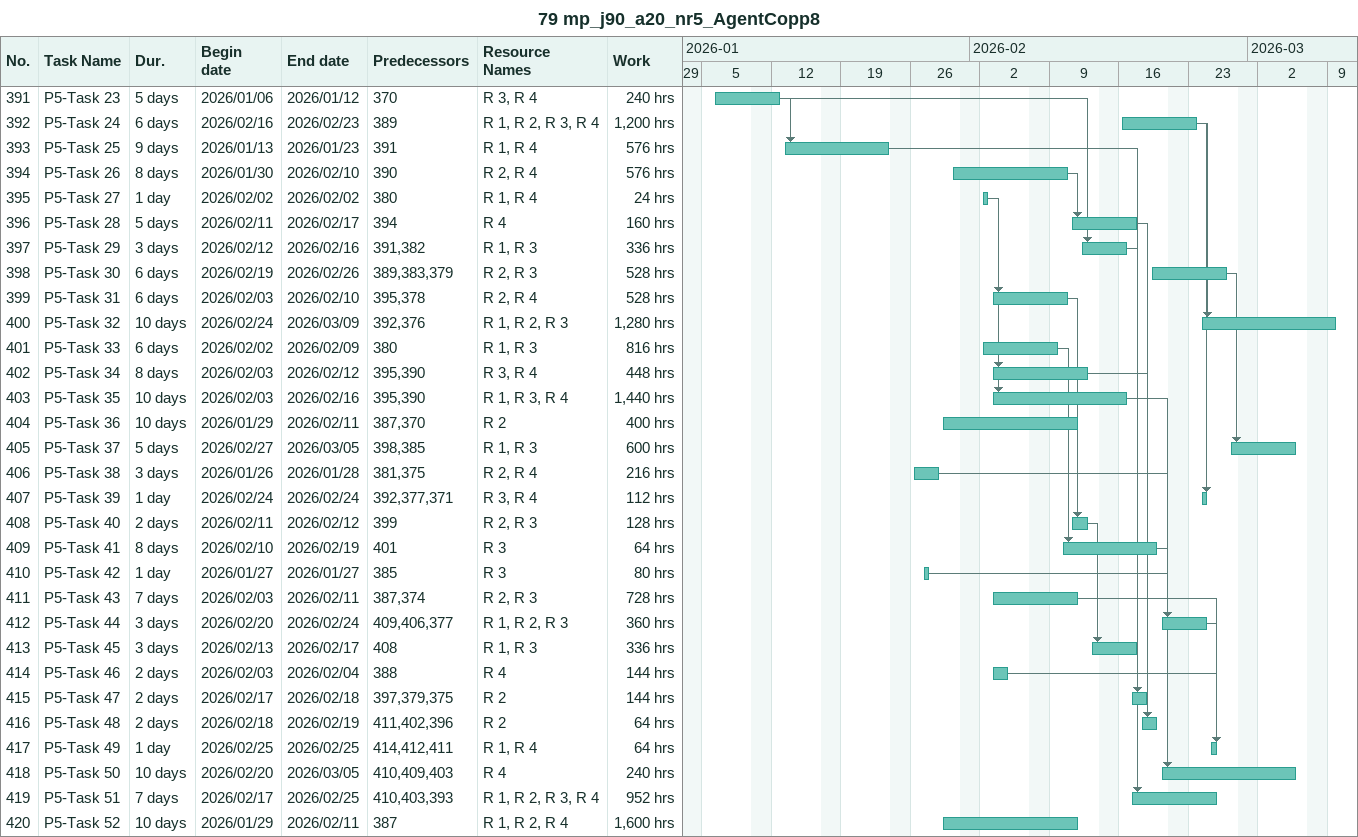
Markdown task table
79 mp_j90_a20_nr5_AgentCopp8

| ID | Task | Duration | Start | Finish | Predecessors | Resources | Work (h) |
|---|---|---|---|---|---|---|---|
| 391 | P5-Task 23 | 5d | 2026-01-06 | 2026-01-12 | 370 | R 3, R 4 | 240 |
| 392 | P5-Task 24 | 6d | 2026-02-16 | 2026-02-23 | 389 | R 1, R 2, R 3, R 4 | 1200 |
| 393 | P5-Task 25 | 9d | 2026-01-13 | 2026-01-23 | 391 | R 1, R 4 | 576 |
| 394 | P5-Task 26 | 8d | 2026-01-30 | 2026-02-10 | 390 | R 2, R 4 | 576 |
| 395 | P5-Task 27 | 1d | 2026-02-02 | 2026-02-02 | 380 | R 1, R 4 | 24 |
| 396 | P5-Task 28 | 5d | 2026-02-11 | 2026-02-17 | 394 | R 4 | 160 |
| 397 | P5-Task 29 | 3d | 2026-02-12 | 2026-02-16 | 391, 382 | R 1, R 3 | 336 |
| 398 | P5-Task 30 | 6d | 2026-02-19 | 2026-02-26 | 389, 383, 379 | R 2, R 3 | 528 |
| 399 | P5-Task 31 | 6d | 2026-02-03 | 2026-02-10 | 395, 378 | R 2, R 4 | 528 |
| 400 | P5-Task 32 | 10d | 2026-02-24 | 2026-03-09 | 392, 376 | R 1, R 2, R 3 | 1280 |
| 401 | P5-Task 33 | 6d | 2026-02-02 | 2026-02-09 | 380 | R 1, R 3 | 816 |
| 402 | P5-Task 34 | 8d | 2026-02-03 | 2026-02-12 | 395, 390 | R 3, R 4 | 448 |
| 403 | P5-Task 35 | 10d | 2026-02-03 | 2026-02-16 | 395, 390 | R 1, R 3, R 4 | 1440 |
| 404 | P5-Task 36 | 10d | 2026-01-29 | 2026-02-11 | 387, 370 | R 2 | 400 |
| 405 | P5-Task 37 | 5d | 2026-02-27 | 2026-03-05 | 398, 385 | R 1, R 3 | 600 |
| 406 | P5-Task 38 | 3d | 2026-01-26 | 2026-01-28 | 381, 375 | R 2, R 4 | 216 |
| 407 | P5-Task 39 | 1d | 2026-02-24 | 2026-02-24 | 392, 377, 371 | R 3, R 4 | 112 |
| 408 | P5-Task 40 | 2d | 2026-02-11 | 2026-02-12 | 399 | R 2, R 3 | 128 |
| 409 | P5-Task 41 | 8d | 2026-02-10 | 2026-02-19 | 401 | R 3 | 64 |
| 410 | P5-Task 42 | 1d | 2026-01-27 | 2026-01-27 | 385 | R 3 | 80 |
| 411 | P5-Task 43 | 7d | 2026-02-03 | 2026-02-11 | 387, 374 | R 2, R 3 | 728 |
| 412 | P5-Task 44 | 3d | 2026-02-20 | 2026-02-24 | 409, 406, 377 | R 1, R 2, R 3 | 360 |
| 413 | P5-Task 45 | 3d | 2026-02-13 | 2026-02-17 | 408 | R 1, R 3 | 336 |
| 414 | P5-Task 46 | 2d | 2026-02-03 | 2026-02-04 | 388 | R 4 | 144 |
| 415 | P5-Task 47 | 2d | 2026-02-17 | 2026-02-18 | 397, 379, 375 | R 2 | 144 |
| 416 | P5-Task 48 | 2d | 2026-02-18 | 2026-02-19 | 411, 402, 396 | R 2 | 64 |
| 417 | P5-Task 49 | 1d | 2026-02-25 | 2026-02-25 | 414, 412, 411 | R 1, R 4 | 64 |
| 418 | P5-Task 50 | 10d | 2026-02-20 | 2026-03-05 | 410, 409, 403 | R 4 | 240 |
| 419 | P5-Task 51 | 7d | 2026-02-17 | 2026-02-25 | 410, 403, 393 | R 1, R 2, R 3, R 4 | 952 |
| 420 | P5-Task 52 | 10d | 2026-01-29 | 2026-02-11 | 387 | R 1, R 2, R 4 | 1600 |
